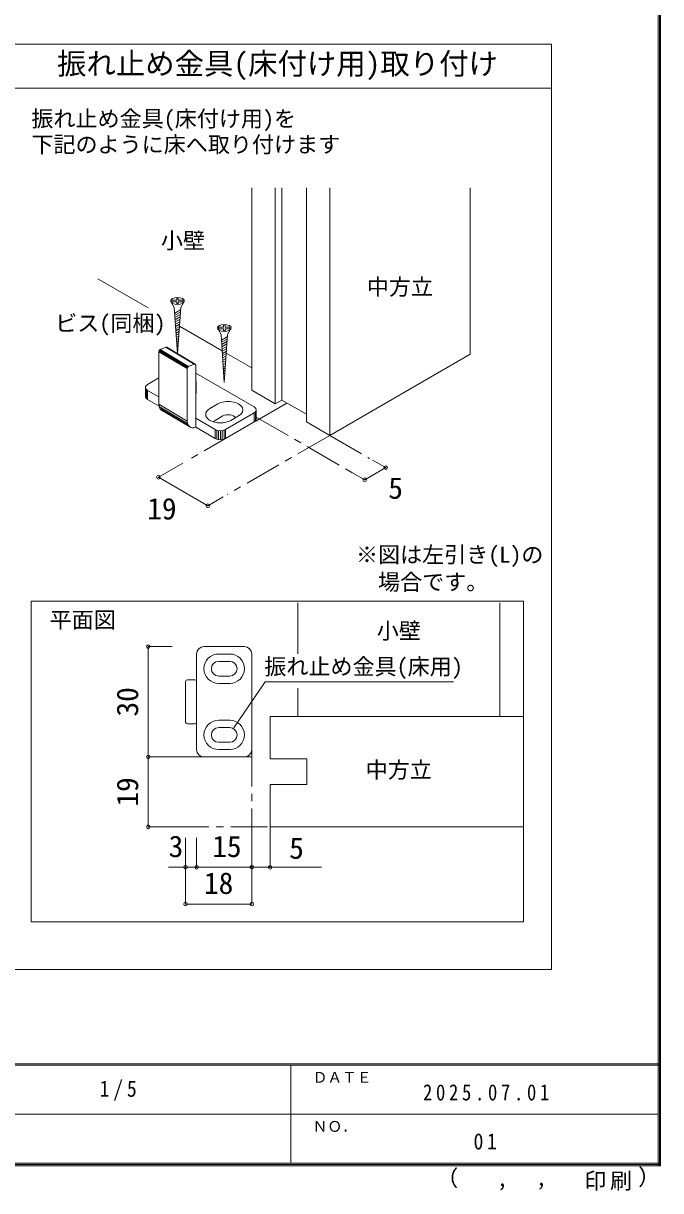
# Model space of a CAD drawing. Units: millimetres at full size, sheet at 1:5, with parts at other scales. Extents: x -973 to 977, y -718 to 696.
# Drawn here: x 543 to 977, y -718 to 76 of the extents above; entities that cross this region are included whole.
import ezdxf
from ezdxf.enums import TextEntityAlignment as Align

# ---------------------------------------------------------------- set-up
doc = ezdxf.new("R2010")
doc.units = ezdxf.units.MM
doc.header["$LTSCALE"] = 5
doc.header["$PDMODE"] = 32
doc.header["$PDSIZE"] = 2.5
doc.linetypes.add('CHAIN1', pattern=[8, 5, -1, 1, -1])
for name, color, linetype, lineweight in [('0-6_扉', 7, 'Continuous', 9), ('0-7_金物', 7, 'Continuous', 9), ('0-A_文字', 7, 'Continuous', 9), ('0-B_寸法', 7, 'Continuous', 9), ('1-3_仕上げ', 2, 'Continuous', 9), ('1-4_枠', 3, 'Continuous', 9), ('1-7_金物', 7, 'Continuous', 9), ('1-A_文字', 7, 'Continuous', 9), ('1-B_寸法', 7, 'Continuous', 9), ('F-1_枠', 6, 'Continuous', 9)]:
    doc.layers.add(name, color=color, linetype=linetype, lineweight=lineweight)
doc.layers.add('F-A_文字', color=7, linetype='Continuous')
doc.styles.add('ＭＳ ゴシック', font='')
doc.styles.get('ＭＳ ゴシック').set_extended_font_data('MS Gothic')

msp = doc.modelspace()

# ---------------------------------------------------------------- linework, layer by layer
at = {"layer": '0-6_扉', "color": 2}
for p, q in [((698.548, -35.971), (698.548, -173.71)), ((718.877, -35.971), (718.877, -180.344)), ((735.671, -35.971), (735.671, -195.143)), ((751.581, -35.971), (751.581, -204.329)), ((847.04, -35.971), (847.04, -149.215)), ((718.877, -180.344), (714.458, -182.895)), ((735.671, -190.04), (718.877, -180.344))]:
    msp.add_line(p, q, dxfattribs=at)
at = {"layer": '0-6_扉'}
for p, q in [((593.824, -97.938), (628.117, -117.737)), ((649.339, -129.99), (678.403, -146.77)), ((681.159, -148.361), (698.548, -158.401))]:
    msp.add_line(p, q, dxfattribs=at)
at = {"layer": '0-6_扉', "color": 2}
for points in [[(714.458, -35.971), (714.458, -182.895), (698.548, -173.71)], [(735.671, -195.143), (751.581, -204.329), (847.04, -149.215)]]:
    msp.add_lwpolyline(points, dxfattribs=at)
at = {"layer": '0-7_金物'}
for p, q in [((647.497, -112.444), (647.497, -110.928)), ((647.497, -110.928), (648.531, -110.928)), ((648.531, -112.444), (648.531, -110.928)), ((644.029, -114.216), (645.853, -117.376)), ((644.134, -112.444), (647.497, -112.444)), ((644.134, -112.444), (644.134, -113.478)), ((644.134, -113.478), (647.497, -113.478)), ((647.927, -148.678), (645.853, -117.376)), ((650.071, -118.95), (646.106, -121.195)), ((647.497, -114.994), (647.497, -113.478)), ((647.497, -114.994), (648.531, -114.994)), ((648.095, -148.778), (650.175, -117.376)), ((648.531, -112.444), (651.894, -112.444)), ((651.999, -114.216), (650.175, -117.376)), ((651.894, -113.478), (651.894, -112.444)), ((649.963, -120.578), (646.206, -122.705)), ((649.855, -122.206), (646.306, -124.215)), ((649.747, -123.834), (646.406, -125.726)), ((649.639, -125.463), (646.506, -127.236)), ((649.531, -127.091), (646.606, -128.747)), ((649.424, -128.719), (646.707, -130.257)), ((649.316, -130.347), (646.807, -131.768)), ((649.208, -131.975), (646.907, -133.278)), ((649.1, -133.603), (647.007, -134.788)), ((675.849, -132.587), (677.673, -135.747)), ((675.954, -130.815), (679.317, -130.815)), ((675.954, -130.815), (675.954, -131.849)), ((675.954, -131.849), (679.317, -131.849)), ((679.317, -130.815), (679.317, -129.299)), ((679.317, -129.299), (680.351, -129.299)), ((679.317, -133.365), (679.317, -131.849)), ((679.317, -133.365), (680.351, -133.365)), ((680.351, -130.815), (680.351, -129.299)), ((680.351, -130.815), (683.714, -130.815)), ((683.819, -132.587), (681.995, -135.747)), ((683.714, -131.849), (683.714, -130.815)), ((648.992, -135.231), (647.107, -136.299)), ((648.884, -136.86), (647.207, -137.809)), ((648.776, -138.488), (647.307, -139.32)), ((648.669, -140.116), (647.407, -140.83)), ((648.561, -141.744), (647.507, -142.34)), ((679.834, -168.365), (677.673, -135.747)), ((681.891, -137.321), (677.926, -139.566)), ((681.783, -138.949), (678.026, -141.076)), ((681.675, -140.578), (678.126, -142.587)), ((681.567, -142.206), (678.226, -144.097)), ((679.834, -168.365), (681.995, -135.747)), ((654.643, -158.995), (635.36, -147.504)), ((635.36, -147.504), (635.36, -183.228)), ((654.676, -158.701), (635.392, -147.21)), ((654.771, -158.4), (635.488, -146.909)), ((654.924, -158.112), (635.64, -146.621)), ((655.122, -157.856), (635.838, -146.366)), ((655.353, -157.651), (636.069, -146.161)), ((636.317, -146.02), (640.147, -144.413)), ((655.601, -157.51), (636.317, -146.02)), ((659.431, -155.903), (640.147, -144.413)), ((659.679, -155.836), (640.395, -144.346)), ((659.91, -155.848), (640.626, -144.357)), ((660.108, -155.936), (640.824, -144.446)), ((648.453, -143.372), (647.607, -143.851)), ((648.345, -145), (647.707, -145.361)), ((648.237, -146.628), (647.807, -146.872)), ((681.459, -143.834), (678.326, -145.607)), ((681.351, -145.462), (678.426, -147.118)), ((681.243, -147.09), (678.526, -148.628)), ((681.136, -148.718), (678.626, -150.139)), ((681.028, -150.346), (678.726, -151.649)), ((655.601, -157.51), (659.431, -155.903)), ((660.388, -198.803), (660.388, -156.584)), ((680.92, -151.974), (678.827, -153.16)), ((680.812, -153.603), (678.927, -154.67)), ((680.704, -155.231), (679.027, -156.18)), ((680.596, -156.859), (679.127, -157.691)), ((680.488, -158.487), (679.227, -159.201)), ((627.685, -169.715), (635.36, -165.284)), ((654.643, -158.995), (654.643, -194.718)), ((700.163, -185.025), (660.388, -162.061)), ((680.381, -160.115), (679.327, -160.712)), ((680.273, -161.743), (679.427, -162.222)), ((680.165, -163.371), (679.527, -163.732)), ((680.057, -165), (679.627, -165.243)), ((626.22, -171.757), (626.22, -177.88)), ((626.391, -172.504), (626.391, -178.627)), ((626.89, -173.2), (626.89, -179.324)), ((635.36, -178.229), (627.685, -173.798)), ((627.685, -173.798), (627.685, -179.922)), ((660.666, -168.695), (660.666, -174.818)), ((635.463, -184.412), (627.685, -179.922)), ((654.643, -194.718), (635.36, -183.228)), ((654.839, -196.317), (635.555, -184.827)), ((655.413, -197.643), (636.129, -186.152)), ((656.326, -198.605), (637.042, -187.114)), ((670.111, -186.045), (675.415, -182.983)), ((700.163, -189.107), (680.718, -200.334)), ((700.163, -189.107), (700.163, -195.231)), ((700.958, -188.509), (700.958, -194.633)), ((701.457, -187.813), (701.457, -193.937)), ((701.628, -187.066), (701.628, -193.19)), ((673.647, -200.334), (660.388, -192.679)), ((678.95, -191.148), (673.647, -194.21)), ((700.163, -195.231), (680.718, -206.458)), ((684.253, -194.21), (689.557, -191.148)), ((673.647, -206.458), (660.388, -198.803)), ((673.647, -200.334), (673.647, -206.458)), ((674.682, -200.793), (674.682, -206.916)), ((675.888, -201.081), (675.888, -207.205)), ((677.182, -201.179), (677.182, -207.303)), ((678.476, -201.081), (678.476, -207.205)), ((679.682, -200.793), (679.682, -206.916)), ((680.718, -200.334), (680.718, -206.458)), ((548.581, -317.079), (883.44, -317.079)), ((548.581, -534.979), (548.581, -317.079)), ((883.44, -317.079), (883.44, -534.979)), ((883.44, -534.979), (548.581, -534.979))]:
    msp.add_line(p, q, dxfattribs=at)
for points in [[(648.531, -114.994), (648.531, -113.478), (651.894, -113.478)], [(680.351, -133.365), (680.351, -131.849), (683.714, -131.849)]]:
    msp.add_lwpolyline(points, dxfattribs=at)
for centre in [(648.014, -112.961), (679.834, -131.332)]:
    msp.add_ellipse(centre, major_axis=(4.71, 0), ratio=0.5, dxfattribs=at)
for centre, major_axis, ratio, start_param, end_param in [((636.317, -147.102), (0.64, 1.074), 0.663414, 0.7318184, 2.3026147), ((640.147, -145.495), (0.64, 1.074), 0.663414, 6.2296055, 7.0150037), ((655.601, -158.593), (0.64, 1.074), 0.663414, 0.7318184, 2.3026147), ((659.431, -156.986), (0.64, 1.074), 0.663414, 5.4442074, 7.0150037), ((631.22, -171.757), (-5, 0), 0.57735, 5.4977871, 7.0685835), ((650.666, -168.695), (10, 0), 0.57735, 6.047146, 6.5192246), ((650.666, -174.818), (10, 0), 0.57735, 6.047146, 6.5192246), ((631.22, -177.88), (-5, 0), 0.57735, 6.2831853, 7.0685835), ((682.486, -187.066), (10, 0), 0.57735, 5.4977871, 8.6393798), ((641.105, -180.817), (3.839, 6.443), 0.663414, 2.3026147, 3.0880129), ((677.182, -190.128), (10, 0), 0.57735, 2.3561945, 5.4977871), ((682.486, -193.19), (5, 0), 0.57735, 0.2617994, 2.3561945), ((696.628, -187.066), (-5, 0), 0.57735, 2.3561945, 3.9269908), ((660.388, -192.308), (3.839, 6.443), 0.663414, 2.3026147, 3.873411), ((677.182, -196.251), (5, 0), 0.57735, 2.3561945, 2.7802255), ((696.628, -193.19), (-5, 0), 0.57735, 2.3561945, 3.1415927), ((677.182, -198.293), (-5, 0), 0.57735, 0.7853982, 2.3561945), ((677.182, -204.416), (-5, 0), 0.57735, 0.7853982, 2.3561945)]:
    msp.add_ellipse(centre, major_axis=major_axis, ratio=ratio, start_param=start_param, end_param=end_param, dxfattribs=at)
at = {"layer": '0-A_文字', "color": 3}
for p, q in [((902.429, -567.5), (902.429, 61.633)), ((157.005, 31.633), (902.429, 31.633)), ((157.005, -567.5), (902.429, -567.5))]:
    msp.add_line(p, q, dxfattribs=at)
at = {"layer": '0-A_文字', "color": 4}
for p, q in [((686.438, -403.178), (707.662, -371.811)), ((707.662, -371.811), (835.65, -371.811))]:
    msp.add_line(p, q, dxfattribs=at)
at = {"layer": '0-A_文字', "color": 3}
msp.add_lwpolyline([(157.005, -567.5), (157.005, 61.633), (902.429, 61.633)], dxfattribs=at)
at = {"layer": '0-B_寸法', "color": 4, "linetype": 'CHAIN1'}
for p, q in [((722.413, -182.385), (653.842, -221.975)), ((701.628, -191.994), (766.683, -229.554)), ((751.581, -204.329), (682.116, -244.434)), ((751.581, -204.329), (778.687, -219.978))]:
    msp.add_line(p, q, dxfattribs=at)
at = {"layer": '0-B_寸法', "color": 4}
for p, q in [((789.618, -226.289), (780.647, -221.11)), ((635.058, -232.82), (651.701, -223.21)), ((766.683, -229.554), (775.324, -234.542)), ((789.618, -226.289), (775.324, -234.542)), ((635.058, -232.82), (668.645, -252.211)), ((679.103, -246.174), (668.645, -252.211))]:
    msp.add_line(p, q, dxfattribs=at)
at = {"layer": '0-B_寸法'}
for p in [(789.618, -226.289), (635.058, -232.82), (775.324, -234.542), (668.645, -252.211)]:
    msp.add_point(p, dxfattribs=at)
at = {"layer": '1-3_仕上げ'}
for p, q in [((729.781, -352.795), (729.781, -318.183)), ((729.781, -352.219), (729.781, -323.529)), ((867.281, -318.183), (867.281, -395.479)), ((729.781, -395.479), (729.781, -376.097))]:
    msp.add_line(p, q, dxfattribs=at)
at = {"layer": '1-4_枠'}
for p, q in [((883.44, -395.479), (711.031, -395.479)), ((883.44, -470.479), (711.031, -470.479))]:
    msp.add_line(p, q, dxfattribs=at)
at = {"layer": '1-4_枠', "color": 4, "linetype": 'CHAIN1'}
for p, q in [((698.531, -417.979), (698.531, -477.979)), ((644.327, -422.979), (698.531, -422.979)), ((644.327, -470.479), (711.031, -470.479)), ((711.031, -477.979), (711.031, -470.479))]:
    msp.add_line(p, q, dxfattribs=at)
at = {"layer": '1-4_枠'}
for points in [[(736.031, -441.604), (736.031, -424.354), (711.031, -424.354), (711.031, -395.479)], [(736.031, -441.604), (711.031, -441.604), (711.031, -470.479)]]:
    msp.add_lwpolyline(points, dxfattribs=at)
at = {"layer": '1-7_金物'}
for p, q in [((666.031, -347.979), (693.531, -347.979)), ((661.031, -417.979), (661.031, -352.979)), ((683.531, -352.979), (676.031, -352.979)), ((698.531, -417.979), (698.531, -352.979)), ((683.531, -357.979), (676.031, -357.979)), ((653.531, -399.229), (653.531, -371.729)), ((659.781, -370.479), (654.781, -370.479)), ((676.031, -367.979), (683.531, -367.979)), ((683.531, -372.979), (676.031, -372.979)), ((659.781, -400.479), (654.781, -400.479)), ((676.031, -397.979), (683.531, -397.979)), ((683.531, -402.979), (676.031, -402.979)), ((676.031, -412.979), (683.531, -412.979)), ((676.031, -417.979), (683.531, -417.979)), ((693.531, -422.979), (666.031, -422.979))]:
    msp.add_line(p, q, dxfattribs=at)
for centre, radius, start, end in [((666.031, -352.979), 5, 90, 180), ((693.531, -352.979), 5, 0, 90), ((676.031, -362.979), 10, 90, 270), ((683.531, -362.979), 10, 270, 90), ((676.031, -362.979), 5, 90, 270), ((683.531, -362.979), 5, 270, 90), ((654.781, -371.729), 1.25, 90, 180), ((659.781, -371.729), 1.25, 0, 90), ((654.781, -399.229), 1.25, 180, 270), ((659.781, -399.229), 1.25, 270, 0), ((676.031, -407.979), 10, 90, 270), ((676.031, -407.979), 5, 90, 270), ((683.531, -407.979), 10, 270, 90), ((683.531, -407.979), 5, 270, 90), ((666.031, -417.979), 5, 180, 270), ((693.531, -417.979), 5, 270, 0)]:
    msp.add_arc(centre, radius, start, end, dxfattribs=at)
at = {"layer": '1-B_寸法', "color": 4}
for p, q in [((628.148, -347.979), (644.327, -347.979)), ((628.148, -422.979), (628.148, -347.979)), ((628.148, -422.979), (644.327, -422.979)), ((628.148, -422.979), (628.148, -470.479)), ((628.148, -470.479), (644.327, -470.479)), ((653.531, -497.979), (653.531, -477.979)), ((661.031, -497.979), (661.031, -477.979)), ((698.531, -522.979), (698.531, -477.979)), ((711.031, -477.979), (711.031, -497.995)), ((641.966, -497.979), (661.031, -497.979)), ((653.531, -522.979), (653.531, -497.979)), ((661.031, -497.979), (698.531, -497.979)), ((698.531, -497.995), (745.909, -497.995)), ((653.531, -522.979), (698.531, -522.979))]:
    msp.add_line(p, q, dxfattribs=at)
at = {"layer": '1-B_寸法'}
for p in [(628.148, -347.979), (628.148, -422.979), (628.148, -470.479), (653.531, -497.979), (661.031, -497.979), (698.531, -497.979), (698.531, -497.995), (711.031, -497.995), (653.531, -522.979), (698.531, -522.979)]:
    msp.add_point(p, dxfattribs=at)
at = {"layer": 'F-1_枠'}
for p, q in [((974.986, 695.833), (974.986, -700.833)), ((975.82, 695.833), (975.82, -700.833)), ((976.653, 695.833), (976.653, -700.833)), ((976.653, -631.667), (-973.347, -631.667)), ((976.653, -632.5), (-973.347, -632.5)), ((724.986, -632.5), (724.986, -699.167)), ((1.653, -665.833), (974.986, -665.834)), ((976.653, -699.167), (-973.347, -699.167)), ((976.653, -700), (-973.347, -700)), ((976.653, -700.833), (-973.347, -700.833))]:
    msp.add_line(p, q, dxfattribs=at)

# ---------------------------------------------------------------- texts
at = {"layer": '0-A_文字', "style": 'ＭＳ ゴシック'}
for s, height, p in [('振れ止め金具(床付け用)取り付け', 14.66, (566.073, 36.633)), ('振れ止め金具(床付け用)を', 11, (548.626, 2.174)), ('下記のように床へ取り付けます', 11, (548.626, -15.362)), ('小壁', 11, (636.735, -80.743)), ('中方立', 11, (776.81, -112.19)), ('平面図', 11, (561.023, -338.556)), ('小壁', 11, (783.531, -345.987)), ('中方立', 11, (776.031, -440.479))]:
    msp.add_text(s, height=height, dxfattribs=at).set_placement(p, align=Align.BOTTOM_LEFT)
at = {"layer": '0-B_寸法', "style": 'ＭＳ ゴシック'}
for s, height, p in [('ビス(同梱)', 11, (564.834, -136.867)), ('5', 14.66, (791.389, -251.859)), ('19', 14.66, (627.438, -265.917)), ('※図は左引き(L)の', 11, (769.379, -294.218)), ('\u3000場合です。', 11, (769.379, -312.799))]:
    msp.add_text(s, height=height, dxfattribs=at).set_placement(p, align=Align.BOTTOM_LEFT)
at = {"layer": '1-A_文字', "style": 'ＭＳ ゴシック'}
msp.add_text('振れ止め金具(床用)', height=11, dxfattribs=at).set_placement((707.066, -370.311), align=Align.BOTTOM_LEFT)
at = {"layer": '1-B_寸法', "style": 'ＭＳ ゴシック'}
for s, p in [('30', (625.648, -395.479)), ('19', (625.648, -456.729))]:
    msp.add_text(s, height=14.66, rotation=90, dxfattribs=at).set_placement(p, align=Align.BOTTOM_LEFT)
for s, p in [('3', (641.966, -495.479)), ('15', (671.656, -495.479)), ('5', (723.999, -496.607)), ('18', (666.031, -520.479))]:
    msp.add_text(s, height=14.66, dxfattribs=at).set_placement(p, align=Align.BOTTOM_LEFT)
at = {"layer": 'F-A_文字', "style": 'ＭＳ ゴシック'}
for s, height, p in [('ＤＡＴＥ', 7.331, (739.986, -646.667)), ('ＮＯ．', 7.331, (739.986, -680.001)), ('（', 11, (823.992, -718.052)), ('）', 11, (961.387, -717.355)), (',', 11, (865.199, -718.052)), (',', 11, (891.686, -717.588))]:
    msp.add_text(s, height=height, dxfattribs=at).set_placement(p, align=Align.BOTTOM_LEFT)
at = {"layer": 'F-A_文字', "char_height": 11, "attachment_point": 7, "style": 'ＭＳ ゴシック'}
for s, insert in [('\\T1.38;\\W0.9;1/5', (594.986, -656.667)), ('\\T1.39;\\W0.85;2025.07.01', (814.986, -656.667)), ('\\T1.36;\\W0.9;01', (849.361, -690.001)), ('\\T1.17;印刷', (924.678, -717.82))]:
    msp.add_mtext(s, dxfattribs=dict(at, insert=insert))

doc.saveas('drawing.dxf')
